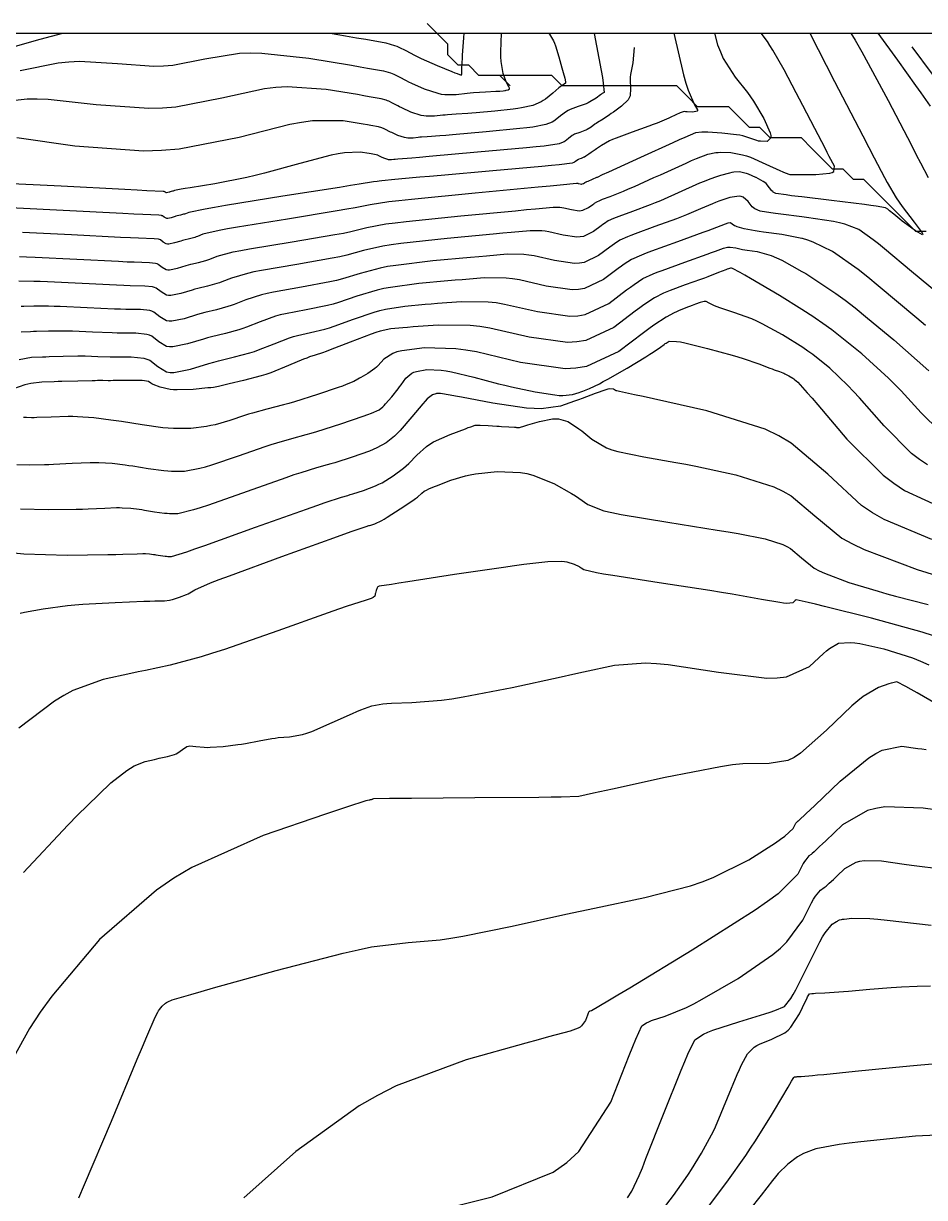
# Model space of a CAD drawing. Header units: metres. Extents: x 837117 to 838479, y 1189012 to 1191015.
# Drawn here: x 837546.3 to 837632.9, y 1190902 to 1191014.8 of the extents above; entities that cross this region are included whole.
import ezdxf

# ---------------------------------------------------------------- set-up
doc = ezdxf.new("R2010")
doc.units = ezdxf.units.M
doc.header["$LTSCALE"] = 0.3
for name, color, linetype in [('COTAS 10', 1, 'Continuous'), ('COTAS INT', 252, 'Continuous'), ('DRENAJE', 5, 'Continuous'), ('MARCO IMP', 130, 'Continuous')]:
    doc.layers.add(name, color=color, linetype=linetype)

msp = doc.modelspace()

# ---------------------------------------------------------------- linework, layer by layer
at = {"layer": 'COTAS 10'}
for points in [[(837543.48, 1191012.05), (837547.89, 1191013.31), (837550.09, 1191013.87)], [(837608.8, 1191013.87), (837608.8, 1191013.87), (837609.74, 1191009.89), (837609.96, 1191009.08), (837610.17, 1191008.4), (837610.79, 1191006.98), (837611.09, 1191006.52), (837611.09, 1191006.43), (837611.05, 1191006.37), (837610.62, 1191006.29), (837610.08, 1191006.33), (837609.97, 1191006.33), (837609.87, 1191006.34), (837609.69, 1191006.33), (837609.43, 1191006.22), (837609.3, 1191006.16), (837609.14, 1191006.09), (837608.33, 1191005.72), (837607.19, 1191005.24), (837606.81, 1191005.09), (837606.42, 1191004.94), (837604.79, 1191004.36), (837603.26, 1191003.8), (837602.92, 1191003.66), (837602.61, 1191003.52), (837601.84, 1191003.09), (837601.36, 1191002.75), (837601.25, 1191002.67), (837601.15, 1191002.6), (837600.85, 1191002.4), (837600.63, 1191002.26), (837600.58, 1191002.23), (837600.53, 1191002.19), (837600.36, 1191002.07), (837600.21, 1191001.97), (837600.16, 1191001.95), (837600.1, 1191001.93), (837599.9, 1191001.85), (837599.69, 1191001.78), (837599.64, 1191001.75), (837599.59, 1191001.72), (837599.44, 1191001.61), (837599.3, 1191001.5), (837599.26, 1191001.47), (837599.21, 1191001.45), (837599.05, 1191001.38), (837597.78, 1191001.24), (837597.04, 1191001.17), (837596.12, 1191001.08), (837591.41, 1191000.66), (837586.43, 1191000.21), (837585.34, 1191000.12), (837584.39, 1191000.03), (837584.05, 1191000), (837582, 1190999.81), (837580.74, 1190999.69), (837580.49, 1190999.66), (837580.29, 1190999.64), (837579.94, 1190999.59), (837578.57, 1190999.36), (837577.72, 1190999.23), (837576.68, 1190999.06), (837571.23, 1190998.2), (837565.72, 1190997.31), (837564.65, 1190997.13), (837563.76, 1190996.98), (837562.18, 1190996.66), (837561.86, 1190996.53), (837561.78, 1190996.5), (837561.69, 1190996.47), (837561.38, 1190996.39), (837561.06, 1190996.31), (837560.96, 1190996.28), (837560.87, 1190996.25), (837560.49, 1190996.14), (837560.16, 1190996.08), (837560.08, 1190996.08), (837560.01, 1190996.09), (837559.83, 1190996.19), (837559.67, 1190996.32), (837559.61, 1190996.34), (837559.56, 1190996.36), (837559.3, 1190996.39), (837557.77, 1190996.46), (837556.9, 1190996.5), (837555.84, 1190996.55), (837545.02, 1190997.1)], [(837575.78, 1191013.87), (837577.25, 1191013.63), (837578.31, 1191013.44), (837579.21, 1191013.29), (837581.14, 1191012.94), (837581.97, 1191012.71), (837582.18, 1191012.64), (837582.39, 1191012.55), (837583.05, 1191012.21), (837583.88, 1191011.76), (837584.19, 1191011.61), (837584.53, 1191011.45), (837586.06, 1191010.78), (837587.48, 1191010.19), (837587.76, 1191010.08), (837587.98, 1191009.99), (837588.37, 1191009.85), (837588.42, 1191009.94), (837588.43, 1191009.99), (837588.43, 1191010.05), (837588.44, 1191010.38), (837588.46, 1191011.09), (837588.48, 1191011.4), (837588.51, 1191011.75), (837588.64, 1191013.43), (837588.67, 1191013.87)], [(837628.42, 1191013.87), (837630.3, 1191011.27), (837632.05, 1191008.84), (837632.54, 1191008.16), (837633.44, 1191006.85)], [(837633.01, 1190985.77), (837632.16, 1190986.49), (837628.46, 1190989.61), (837627.44, 1190990.44), (837626.52, 1190991.16), (837624.05, 1190992.89), (837622.21, 1190993.78), (837621.69, 1190993.98), (837621.16, 1190994.14), (837621.12, 1190994.15), (837619.19, 1190994.54), (837617.42, 1190994.77), (837617.01, 1190994.83), (837616.64, 1190994.89), (837615.58, 1190995.09), (837614.91, 1190995.28), (837614.77, 1190995.33), (837614.65, 1190995.37), (837614.42, 1190995.53), (837614.3, 1190995.63), (837614.26, 1190995.64), (837614.21, 1190995.65), (837613.99, 1190995.62), (837613.73, 1190995.53), (837613.66, 1190995.5), (837613.59, 1190995.47), (837613.31, 1190995.36), (837612.5, 1190995.04), (837612.09, 1190994.89), (837611.6, 1190994.72), (837609.15, 1190993.84), (837606.65, 1190992.93), (837606.14, 1190992.74), (837605.7, 1190992.56), (837604.73, 1190992.14), (837604.04, 1190991.68), (837603.77, 1190991.48), (837603.46, 1190991.26), (837602.06, 1190990.2), (837600.23, 1190989.35), (837599.65, 1190989.25), (837599.03, 1190989.21), (837596.53, 1190989.58), (837593.96, 1190990.17), (837593.31, 1190990.26), (837592.68, 1190990.33), (837590.59, 1190990.36), (837588.45, 1190990.19), (837587.78, 1190990.13), (837587.09, 1190990.07), (837584.31, 1190989.81), (837581.58, 1190989.45), (837580.92, 1190989.33), (837580.29, 1190989.19), (837578.35, 1190988.59), (837576.57, 1190987.99), (837576.05, 1190987.84), (837575.51, 1190987.71), (837573.46, 1190987.3), (837571.48, 1190986.92), (837570.98, 1190986.8), (837570.52, 1190986.67), (837569.04, 1190986.14), (837567.73, 1190985.62), (837567.37, 1190985.5), (837567.01, 1190985.38), (837565.72, 1190985.03), (837564.38, 1190984.7), (837563.99, 1190984.59), (837563.59, 1190984.48), (837562.05, 1190984.02), (837560.65, 1190983.74), (837560.34, 1190983.74), (837560.06, 1190983.78), (837559.3, 1190984.22), (837558.63, 1190984.75), (837558.4, 1190984.85), (837558.15, 1190984.93), (837557.1, 1190985.04), (837555.74, 1190985.05), (837555.3, 1190985.06), (837554.84, 1190985.07), (837552.94, 1190985.15), (837551.02, 1190985.23), (837550.55, 1190985.25), (837550.11, 1190985.25), (837548.7, 1190985.25), (837547.55, 1190985.21), (837547.26, 1190985.2), (837546.98, 1190985.19), (837546.09, 1190985.16)], [(837633.61, 1190965.21), (837629.03, 1190967.13), (837627.91, 1190967.79), (837626.86, 1190968.5), (837623.61, 1190971.51), (837620.1, 1190974.49), (837618.9, 1190975.18), (837617.58, 1190975.81), (837611.97, 1190977.59), (837606.86, 1190978.73), (837605.86, 1190978.95), (837605.04, 1190979.13), (837603.59, 1190979.44), (837603.33, 1190979.5), (837603.26, 1190979.52), (837603.2, 1190979.55), (837603.02, 1190979.67), (837602.65, 1190979.7), (837602.47, 1190979.66), (837602.26, 1190979.6), (837601.25, 1190979.25), (837599.99, 1190978.78), (837599.63, 1190978.65), (837599.26, 1190978.52), (837597.9, 1190978.03), (837596.06, 1190977.78), (837595.39, 1190977.8), (837594.65, 1190977.84), (837591.42, 1190978.32), (837588.41, 1190978.9), (837587.81, 1190979.01), (837587.32, 1190979.1), (837586.38, 1190979.26), (837586.09, 1190979.25), (837586.01, 1190979.24), (837585.92, 1190979.22), (837585.61, 1190979.12), (837585.11, 1190978.73), (837584.91, 1190978.52), (837584.68, 1190978.27), (837583.62, 1190977.02), (837582.49, 1190975.71), (837582.21, 1190975.42), (837581.96, 1190975.16), (837581.17, 1190974.5), (837580.26, 1190974.02), (837579.92, 1190973.87), (837579.55, 1190973.72), (837577.9, 1190973.14), (837576.22, 1190972.6), (837575.83, 1190972.48), (837575.48, 1190972.38), (837574.47, 1190972.11), (837572.96, 1190971.64), (837572.3, 1190971.42), (837571.52, 1190971.15), (837567.79, 1190969.82), (837564.07, 1190968.52), (837563.29, 1190968.26), (837562.63, 1190968.06), (837561.15, 1190967.7), (837560.35, 1190967.69), (837560.11, 1190967.71), (837559.86, 1190967.73), (837558.89, 1190967.86), (837557.92, 1190968.02), (837557.67, 1190968.06), (837557.43, 1190968.09), (837556.63, 1190968.19), (837555.79, 1190968.24), (837555.52, 1190968.25), (837555.24, 1190968.25), (837554.11, 1190968.2), (837552.53, 1190968.13), (837551.97, 1190968.11), (837551.35, 1190968.1), (837548.68, 1190968.06), (837546.01, 1190968.14)], [(837635.24, 1190948.73), (837632.2, 1190950.49), (837631.61, 1190950.82), (837631.12, 1190951.09), (837630.24, 1190951.53), (837629.85, 1190951.46), (837629.68, 1190951.41), (837629.47, 1190951.35), (837628.49, 1190951.01), (837627.01, 1190950.12), (837626.49, 1190949.71), (837625.93, 1190949.22), (837623.49, 1190946.88), (837620.98, 1190944.67), (837620.36, 1190944.28), (837619.78, 1190943.98), (837617.96, 1190943.68), (837615.45, 1190943.67), (837614.43, 1190943.55), (837613.28, 1190943.38), (837607.96, 1190942.34), (837602.9, 1190941.23), (837601.1, 1190940.84), (837599.68, 1190940.52), (837597.99, 1190940.47), (837597.02, 1190940.46), (837595.83, 1190940.44), (837589.69, 1190940.39), (837583.6, 1190940.34), (837582.43, 1190940.34), (837581.49, 1190940.33), (837579.99, 1190940.31), (837579.96, 1190940.3), (837579.94, 1190940.29), (837579.93, 1190940.29), (837579.86, 1190940.26), (837579.8, 1190940.23), (837579.78, 1190940.22), (837579.77, 1190940.22), (837579.73, 1190940.21), (837579.62, 1190940.2), (837579.57, 1190940.18), (837579.51, 1190940.17), (837579.19, 1190940.1), (837577.45, 1190939.54), (837576.49, 1190939.22), (837575.32, 1190938.82), (837569.35, 1190936.77), (837562.48, 1190933.7), (837560.74, 1190932.66), (837559.07, 1190931.53), (837553.61, 1190926.77), (837549.04, 1190921.33), (837547.92, 1190919.78), (837546.87, 1190918.21), (837543.61, 1190912.36)], [(837607.73, 1190900.79), (837608.77, 1190902.18), (837609.92, 1190903.8), (837610.22, 1190904.24), (837610.51, 1190904.68), (837611.48, 1190906.25), (837612.43, 1190908), (837612.7, 1190908.56), (837612.97, 1190909.15), (837613.97, 1190911.57), (837614.89, 1190913.82), (837615.11, 1190914.3), (837615.31, 1190914.73), (837615.89, 1190915.8), (837616.54, 1190916.43), (837616.78, 1190916.58), (837617.05, 1190916.73), (837618.24, 1190917.19), (837619.49, 1190917.81), (837619.79, 1190918.06), (837620.06, 1190918.34), (837620.9, 1190919.63), (837621.47, 1190920.84), (837621.58, 1190921.08), (837621.67, 1190921.26), (837621.84, 1190921.57), (837622.08, 1190921.59), (837622.23, 1190921.6), (837622.41, 1190921.61), (837623.32, 1190921.66), (837624.68, 1190921.75), (837625.13, 1190921.78), (837625.61, 1190921.82), (837627.64, 1190921.99), (837629.7, 1190922.16), (837630.21, 1190922.19), (837630.69, 1190922.23), (837632.21, 1190922.3), (837633.46, 1190922.31)]]:
    msp.add_lwpolyline(points, dxfattribs=at)
at = {"layer": 'COTAS INT'}
for points in [[(837596.79, 1191013.87), (837596.86, 1191013.78), (837597.25, 1191013.15), (837597.35, 1191012.92), (837597.45, 1191012.67), (837597.77, 1191011.6), (837598.04, 1191010.55), (837598.1, 1191010.31), (837598.16, 1191010.1), (837598.32, 1191009.54), (837598.39, 1191009.21), (837598.39, 1191009.15), (837598.38, 1191009.09), (837598.26, 1191008.97), (837597.98, 1191008.8), (837597.87, 1191008.72), (837597.75, 1191008.61), (837597.17, 1191008.1), (837596.47, 1191007.53), (837596.26, 1191007.4), (837596.05, 1191007.28), (837595.24, 1191006.94), (837594.17, 1191006.69), (837593.8, 1191006.63), (837593.38, 1191006.57), (837591.6, 1191006.37), (837589.81, 1191006.22), (837589.39, 1191006.19), (837589.01, 1191006.16), (837587.9, 1191006.09), (837587.05, 1191006.03), (837586.82, 1191006.01), (837586.6, 1191005.99), (837585.82, 1191005.89), (837585.01, 1191005.89), (837584.77, 1191005.93), (837584.51, 1191005.98), (837583.54, 1191006.3), (837582.65, 1191006.7), (837582.45, 1191006.79), (837582.27, 1191006.88), (837581.78, 1191007.14), (837581.4, 1191007.34), (837581.28, 1191007.39), (837581.15, 1191007.43), (837580.67, 1191007.56), (837579.54, 1191007.77), (837579.01, 1191007.86), (837578.39, 1191007.97), (837575.38, 1191008.47), (837571.64, 1191008.71), (837570.57, 1191008.65), (837569.47, 1191008.53), (837565.38, 1191007.63), (837560.96, 1191006.77), (837559.66, 1191006.67), (837558.34, 1191006.63), (837553.28, 1191006.99), (837548.67, 1191007.5), (837547.62, 1191007.54), (837546.67, 1191007.55), (837544.07, 1191007.24)], [(837601.14, 1191013.87), (837601.15, 1191013.86), (837601.82, 1191010.29), (837601.94, 1191009.61), (837602.03, 1191009.06), (837602.12, 1191008.17), (837601.93, 1191008.07), (837601.85, 1191008.01), (837601.76, 1191007.95), (837601.33, 1191007.63), (837600.75, 1191007.27), (837600.57, 1191007.18), (837600.38, 1191007.1), (837599.61, 1191006.83), (837598.85, 1191006.55), (837598.66, 1191006.45), (837598.49, 1191006.35), (837597.93, 1191005.93), (837597.41, 1191005.52), (837597.26, 1191005.43), (837597.11, 1191005.34), (837596.51, 1191005.09), (837595.26, 1191004.86), (837594.69, 1191004.79), (837594.01, 1191004.71), (837590.77, 1191004.4), (837587.54, 1191004.12), (837586.88, 1191004.06), (837586.31, 1191004.01), (837585.1, 1191003.93), (837584.54, 1191003.89), (837584.4, 1191003.88), (837584.25, 1191003.86), (837583.75, 1191003.8), (837583.23, 1191003.8), (837583.07, 1191003.82), (837582.91, 1191003.85), (837582.28, 1191004.06), (837581.71, 1191004.32), (837581.58, 1191004.38), (837581.46, 1191004.43), (837581.15, 1191004.6), (837580.9, 1191004.73), (837580.82, 1191004.76), (837580.74, 1191004.79), (837580.43, 1191004.88), (837579.7, 1191005.01), (837579.36, 1191005.07), (837578.96, 1191005.14), (837577.02, 1191005.46), (837574.07, 1191005.45), (837573.03, 1191005.31), (837571.9, 1191005.1), (837567.02, 1191003.85), (837561.25, 1191002.73), (837559.56, 1191002.59), (837557.83, 1191002.54), (837551.23, 1191003.02), (837545.66, 1191003.81)], [(837621.87, 1191013.87), (837624.26, 1191009.23), (837626.96, 1191004), (837627.54, 1191002.88), (837628.06, 1191001.89), (837629.05, 1191000), (837629.31, 1190999.52), (837630.18, 1190998.05), (837630.46, 1190997.64), (837630.75, 1190997.23), (837631.91, 1190995.73), (837632.68, 1190994.68), (837632.73, 1190994.55), (837632.71, 1190994.5), (837632.02, 1190994.88), (837630.99, 1190995.64), (837630.75, 1190995.82), (837630.54, 1190995.99), (837629.94, 1190996.47), (837629.53, 1190996.81), (837629.44, 1190996.89), (837629.36, 1190996.95), (837629.15, 1190997.1), (837628.26, 1190997.26), (837627.75, 1190997.33), (837627.13, 1190997.42), (837623.95, 1190997.8), (837621.12, 1190998.14), (837620.75, 1190998.19), (837620.12, 1190998.26), (837619.6, 1190998.33), (837618.62, 1190998.47), (837618.37, 1190998.59), (837618.31, 1190998.65), (837618.24, 1190998.72), (837618.01, 1190999.03), (837617.67, 1190999.42), (837617.54, 1190999.52), (837617.39, 1190999.63), (837616.72, 1191000), (837616.7, 1191000.01), (837615.98, 1191000.33), (837615.8, 1191000.39), (837615.64, 1191000.44), (837615.12, 1191000.55), (837614.57, 1191000.52), (837614.38, 1191000.49), (837614.17, 1191000.44), (837613.29, 1191000.21), (837612.7, 1191000), (837612.1, 1190999.79), (837611.71, 1190999.63), (837611.27, 1190999.45), (837607.51, 1190997.78), (837607.01, 1190997.57), (837606.52, 1190997.37), (837604.85, 1190996.73), (837603.53, 1190996.25), (837603.25, 1190996.15), (837603.02, 1190996.06), (837602.51, 1190995.83), (837602.14, 1190995.59), (837601.99, 1190995.49), (837601.83, 1190995.37), (837601.09, 1190994.81), (837600.12, 1190994.35), (837599.81, 1190994.3), (837599.49, 1190994.28), (837598.16, 1190994.48), (837596.8, 1190994.79), (837596.45, 1190994.84), (837596.12, 1190994.88), (837595.01, 1190994.89), (837593.16, 1190994.73), (837592.36, 1190994.66), (837591.43, 1190994.57), (837587.01, 1190994.16), (837582.58, 1190993.68), (837581.65, 1190993.55), (837580.85, 1190993.42), (837578.98, 1190992.99), (837577.37, 1190992.54), (837576.72, 1190992.4), (837575.98, 1190992.25), (837572.56, 1190991.66), (837569.18, 1190991.08), (837568.45, 1190990.93), (837567.82, 1190990.79), (837566.3, 1190990.34), (837565.38, 1190989.98), (837565.13, 1190989.9), (837564.88, 1190989.82), (837563.99, 1190989.58), (837563.05, 1190989.34), (837562.78, 1190989.27), (837562.5, 1190989.19), (837561.43, 1190988.87), (837560.45, 1190988.67), (837560.23, 1190988.68), (837560.04, 1190988.71), (837559.52, 1190989.01), (837559.05, 1190989.38), (837558.89, 1190989.45), (837558.71, 1190989.5), (837557.98, 1190989.58), (837556.55, 1190989.61), (837555.94, 1190989.63), (837555.24, 1190989.66), (837551.93, 1190989.82), (837548.62, 1190989.98), (837547.92, 1190990.01), (837547.31, 1190990.03), (837545.87, 1190990.05)], [(837545.91, 1190992.42), (837546.6, 1190992.39), (837547.42, 1190992.35), (837551.43, 1190992.16), (837555.44, 1190991.96), (837556.26, 1190991.92), (837556.95, 1190991.89), (837558.42, 1190991.85), (837558.99, 1190991.79), (837559.13, 1190991.75), (837559.26, 1190991.69), (837559.62, 1190991.4), (837560.03, 1190991.17), (837560.18, 1190991.14), (837560.35, 1190991.14), (837561.12, 1190991.29), (837561.95, 1190991.54), (837562.17, 1190991.61), (837562.39, 1190991.67), (837563.12, 1190991.85), (837563.82, 1190992.04), (837564.01, 1190992.1), (837564.21, 1190992.17), (837564.92, 1190992.45), (837566.46, 1190992.85), (837567.18, 1190993), (837568.02, 1190993.15), (837572.12, 1190993.84), (837576.21, 1190994.52), (837577.05, 1190994.67), (837577.77, 1190994.81), (837579.3, 1190995.19), (837581.12, 1190995.54), (837582.02, 1190995.66), (837583.09, 1190995.79), (837588.35, 1190996.33), (837593.59, 1190996.82), (837594.64, 1190996.92), (837595.52, 1190997), (837597.22, 1190997.16), (837597.84, 1190997.15), (837598.03, 1190997.13), (837598.22, 1190997.1), (837598.98, 1190996.93), (837599.71, 1190996.82), (837599.9, 1190996.83), (837600.07, 1190996.86), (837600.61, 1190997.11), (837601.02, 1190997.42), (837601.11, 1190997.49), (837601.19, 1190997.54), (837601.4, 1190997.68), (837601.68, 1190997.81), (837601.81, 1190997.86), (837601.96, 1190997.92), (837602.7, 1190998.18), (837603.97, 1190998.7), (837604.46, 1190998.91), (837605.02, 1190999.15), (837606.89, 1191000), (837607.52, 1191000.28), (837609.99, 1191001.4), (837610.51, 1191001.63), (837610.98, 1191001.82), (837612.09, 1191002.25), (837612.84, 1191002.4), (837613.07, 1191002.42), (837613.31, 1191002.44), (837614.28, 1191002.41), (837615.42, 1191002.19), (837615.78, 1191002.08), (837616.16, 1191001.95), (837617.66, 1191001.3), (837619, 1191000.67), (837619.27, 1191000.55), (837619.5, 1191000.46), (837619.96, 1191000.31), (837620.45, 1191000.31), (837620.69, 1191000.31), (837620.99, 1191000.31), (837622.44, 1191000.3), (837623.79, 1191000.41), (837624.02, 1191000.49), (837624.18, 1191000.58), (837624.25, 1191001.09), (837623.75, 1191002.04), (837623.56, 1191002.41), (837623.34, 1191002.82), (837622.36, 1191004.72), (837621.22, 1191006.93), (837620.9, 1191007.54), (837620.58, 1191008.15), (837619.41, 1191010.34), (837618.32, 1191012.25), (837618.05, 1191012.68), (837617.8, 1191013.07), (837617.2, 1191013.87)], [(837545.98, 1191010.28), (837549.65, 1191011.03), (837550.66, 1191011.13), (837551.67, 1191011.18), (837555.33, 1191010.97), (837558.84, 1191010.71), (837559.77, 1191010.74), (837560.67, 1191010.81), (837563.74, 1191011.41), (837567.05, 1191011.95), (837568.1, 1191011.99), (837569.22, 1191011.97), (837573.74, 1191011.48), (837577.82, 1191010.8), (837578.66, 1191010.65), (837579.37, 1191010.53), (837580.9, 1191010.25), (837581.56, 1191010.07), (837581.73, 1191010.01), (837581.89, 1191009.95), (837582.41, 1191009.68), (837583.07, 1191009.32), (837583.32, 1191009.2), (837583.59, 1191009.07), (837584.8, 1191008.54), (837586.12, 1191008.1), (837586.46, 1191008.03), (837586.79, 1191007.98), (837587.88, 1191007.99), (837588.94, 1191008.12), (837589.24, 1191008.15), (837589.55, 1191008.18), (837590.71, 1191008.25), (837591.7, 1191008.3), (837591.9, 1191008.31), (837592.07, 1191008.32), (837592.42, 1191008.34), (837592.58, 1191008.36), (837592.63, 1191008.38), (837592.68, 1191008.39), (837592.87, 1191008.44), (837593, 1191008.52), (837593.02, 1191008.55), (837593.02, 1191008.59), (837592.95, 1191008.73), (837592.78, 1191009.02), (837592.72, 1191009.15), (837592.66, 1191009.3), (837592.4, 1191010.01), (837592.2, 1191011.17), (837592.18, 1191011.6), (837592.17, 1191012.07), (837592.26, 1191013.87)], [(837612.7, 1191013.87), (837613.01, 1191012.76), (837613.28, 1191012.07), (837613.56, 1191011.44), (837614.7, 1191009.66), (837615.88, 1191008.19), (837616.19, 1191007.76), (837616.48, 1191007.33), (837617.47, 1191005.68), (837618.08, 1191004.3), (837618.13, 1191004.04), (837618.14, 1191003.82), (837617.79, 1191003.46), (837617.13, 1191003.49), (837616.96, 1191003.51), (837616.79, 1191003.55), (837616.21, 1191003.76), (837615.44, 1191004.01), (837615.16, 1191004.07), (837614.84, 1191004.12), (837613.43, 1191004.27), (837612.06, 1191004.35), (837611.76, 1191004.36), (837611.51, 1191004.36), (837610.89, 1191004.29), (837609.85, 1191003.86), (837609.32, 1191003.63), (837608.7, 1191003.35), (837605.59, 1191001.93), (837602.52, 1191000.52), (837601.92, 1191000.25), (837601.43, 1191000.02), (837601.38, 1191000), (837600.55, 1190999.63), (837600.4, 1190999.58), (837600.37, 1190999.56), (837600.34, 1190999.55), (837600.28, 1190999.53), (837600.24, 1190999.5), (837600.23, 1190999.49), (837600.21, 1190999.48), (837600.12, 1190999.41), (837600.01, 1190999.36), (837599.98, 1190999.36), (837599.94, 1190999.35), (837599.79, 1190999.38), (837599.64, 1190999.41), (837599.6, 1190999.42), (837599.56, 1190999.42), (837599.44, 1190999.42), (837597.87, 1190999.28), (837596.93, 1190999.19), (837595.76, 1190999.08), (837589.7, 1190998.5), (837583.59, 1190997.9), (837582.39, 1190997.77), (837581.4, 1190997.66), (837579.62, 1190997.39), (837578.17, 1190997.09), (837577.39, 1190996.95), (837576.44, 1190996.79), (837571.67, 1190996.02), (837566.87, 1190995.23), (837565.91, 1190995.06), (837565.11, 1190994.91), (837563.55, 1190994.55), (837563.04, 1190994.35), (837562.9, 1190994.3), (837562.76, 1190994.25), (837562.25, 1190994.12), (837561.72, 1190993.99), (837561.57, 1190993.95), (837561.41, 1190993.9), (837560.81, 1190993.72), (837560.26, 1190993.61), (837560.13, 1190993.61), (837560.02, 1190993.63), (837559.73, 1190993.8), (837559.46, 1190994.01), (837559.37, 1190994.05), (837559.28, 1190994.08), (837558.86, 1190994.12), (837557.36, 1190994.17), (837556.58, 1190994.21), (837555.64, 1190994.25), (837550.93, 1190994.49), (837546.22, 1190994.72)], [(837625.83, 1191013.87), (837626.22, 1191013.22), (837626.89, 1191012.09), (837628.32, 1191009.43), (837629.42, 1191007.4), (837631.64, 1191003.1), (837632.1, 1191002.2), (837632.51, 1191001.43), (837633.26, 1191000)], [(837605.01, 1191012.5), (837604.88, 1191011.03), (837604.65, 1191009.91), (837604.61, 1191009.64), (837604.6, 1191009.38), (837604.65, 1191008.55), (837604.6, 1191007.85), (837604.52, 1191007.66), (837604.41, 1191007.48), (837603.77, 1191006.85), (837603, 1191006.3), (837602.8, 1191006.16), (837602.61, 1191006.03), (837602, 1191005.63), (837601.48, 1191005.3), (837601.35, 1191005.21), (837601.23, 1191005.13), (837600.85, 1191004.86), (837600.48, 1191004.62), (837600.36, 1191004.57), (837600.24, 1191004.51), (837599.76, 1191004.34), (837599.27, 1191004.16), (837599.15, 1191004.1), (837599.04, 1191004.04), (837598.68, 1191003.77), (837598.35, 1191003.51), (837598.26, 1191003.45), (837598.16, 1191003.39), (837597.78, 1191003.24), (837596.34, 1191003.03), (837595.58, 1191002.95), (837594.65, 1191002.86), (837589.95, 1191002.43), (837585.28, 1191002.02), (837584.37, 1191001.94), (837583.62, 1191001.87), (837582.29, 1191001.76), (837582.04, 1191001.75), (837581.97, 1191001.74), (837581.91, 1191001.73), (837581.68, 1191001.71), (837581.45, 1191001.71), (837581.38, 1191001.72), (837581.31, 1191001.73), (837581.03, 1191001.82), (837580.77, 1191001.94), (837580.71, 1191001.97), (837580.66, 1191001.99), (837580.52, 1191002.07), (837580.4, 1191002.12), (837580.37, 1191002.14), (837580.33, 1191002.15), (837580.19, 1191002.19), (837579.87, 1191002.25), (837579.71, 1191002.28), (837579.53, 1191002.31), (837578.66, 1191002.45), (837577.14, 1191002.39), (837576.54, 1191002.29), (837575.88, 1191002.15), (837572.86, 1191001.34), (837569.48, 1191000.41), (837568.58, 1191000.19), (837567.76, 1191000), (837564.68, 1190999.41), (837562.31, 1190999.03), (837561.85, 1190998.96), (837561.47, 1190998.89), (837560.81, 1190998.76), (837560.69, 1190998.71), (837560.66, 1190998.7), (837560.63, 1190998.69), (837560.51, 1190998.66), (837560.39, 1190998.63), (837560.36, 1190998.62), (837560.32, 1190998.61), (837560.18, 1190998.57), (837560.06, 1190998.54), (837560.03, 1190998.54), (837560.01, 1190998.55), (837559.94, 1190998.59), (837559.88, 1190998.64), (837559.86, 1190998.64), (837559.83, 1190998.65), (837559.74, 1190998.66), (837558.17, 1190998.74), (837557.22, 1190998.78), (837556.04, 1190998.84), (837549.92, 1190999.16), (837543.82, 1190999.47)], [(837633.66, 1191009.95), (837631.7, 1191012.58)], [(837634.98, 1190988.22), (837631.64, 1190990.98), (837629.06, 1190993.16), (837628.48, 1190993.62), (837627.97, 1190994.03), (837626.6, 1190995), (837625.23, 1190995.52), (837624.72, 1190995.66), (837624.15, 1190995.78), (837621.57, 1190996.17), (837621.12, 1190996.23), (837619.09, 1190996.48), (837618.57, 1190996.55), (837618.12, 1190996.61), (837617.1, 1190996.78), (837616.6, 1190997), (837616.47, 1190997.1), (837616.35, 1190997.2), (837615.96, 1190997.71), (837615.46, 1190998.13), (837615.28, 1190998.18), (837615.08, 1190998.21), (837614.18, 1190998.08), (837613.12, 1190997.72), (837612.82, 1190997.61), (837612.51, 1190997.49), (837611.38, 1190997), (837610.01, 1190996.41), (837609.55, 1190996.23), (837609.06, 1190996.04), (837606.99, 1190995.29), (837605.09, 1190994.59), (837604.69, 1190994.44), (837604.36, 1190994.31), (837603.62, 1190993.99), (837603.09, 1190993.63), (837602.88, 1190993.48), (837602.65, 1190993.31), (837601.58, 1190992.5), (837600.18, 1190991.85), (837599.73, 1190991.78), (837599.26, 1190991.75), (837597.34, 1190992.03), (837595.38, 1190992.48), (837594.88, 1190992.55), (837594.4, 1190992.61), (837592.8, 1190992.63), (837590.81, 1190992.46), (837590.07, 1190992.4), (837589.26, 1190992.32), (837585.66, 1190991.99), (837582.08, 1190991.56), (837581.29, 1190991.44), (837580.57, 1190991.31), (837578.67, 1190990.79), (837576.97, 1190990.26), (837576.38, 1190990.12), (837575.74, 1190989.98), (837573.01, 1190989.48), (837570.33, 1190989), (837569.72, 1190988.86), (837569.17, 1190988.73), (837567.67, 1190988.24), (837566.56, 1190987.8), (837566.25, 1190987.7), (837565.95, 1190987.6), (837564.86, 1190987.3), (837563.72, 1190987.02), (837563.38, 1190986.93), (837563.04, 1190986.83), (837561.74, 1190986.44), (837560.55, 1190986.21), (837560.29, 1190986.21), (837560.05, 1190986.24), (837559.41, 1190986.61), (837558.84, 1190987.07), (837558.65, 1190987.15), (837558.43, 1190987.22), (837557.54, 1190987.31), (837556.14, 1190987.33), (837555.62, 1190987.35), (837555.04, 1190987.37), (837552.43, 1190987.49), (837549.82, 1190987.61), (837549.24, 1190987.62), (837548.71, 1190987.64), (837547.29, 1190987.65), (837546.32, 1190987.62), (837546.08, 1190987.61)], [(837545.88, 1190982.53), (837547.08, 1190982.75), (837548.12, 1190982.78), (837548.44, 1190982.79), (837548.78, 1190982.8), (837550.12, 1190982.84), (837551.51, 1190982.86), (837551.87, 1190982.86), (837552.23, 1190982.86), (837553.44, 1190982.82), (837554.64, 1190982.78), (837554.98, 1190982.77), (837555.33, 1190982.77), (837556.66, 1190982.77), (837557.87, 1190982.64), (837558.16, 1190982.55), (837558.43, 1190982.44), (837559.2, 1190981.83), (837560.06, 1190981.32), (837560.39, 1190981.28), (837560.75, 1190981.27), (837562.36, 1190981.59), (837564.13, 1190982.12), (837564.6, 1190982.26), (837565.05, 1190982.38), (837566.59, 1190982.76), (837568.07, 1190983.16), (837568.49, 1190983.29), (837568.9, 1190983.44), (837570.41, 1190984.03), (837571.87, 1190984.6), (837572.25, 1190984.73), (837572.63, 1190984.84), (837573.9, 1190985.12), (837575.28, 1190985.44), (837575.71, 1190985.56), (837576.17, 1190985.71), (837578.03, 1190986.39), (837580.01, 1190987.07), (837580.55, 1190987.22), (837581.08, 1190987.34), (837582.96, 1190987.64), (837584.92, 1190987.82), (837585.5, 1190987.87), (837586.09, 1190987.92), (837588.37, 1190988.1), (837590.95, 1190988.06), (837591.73, 1190987.98), (837592.54, 1190987.85), (837595.71, 1190987.13), (837598.8, 1190986.68), (837599.57, 1190986.72), (837600.29, 1190986.84), (837602.55, 1190987.9), (837604.27, 1190989.2), (837604.65, 1190989.48), (837604.98, 1190989.72), (837605.84, 1190990.29), (837606.81, 1190990.74), (837607.22, 1190990.9), (837607.69, 1190991.08), (837609.86, 1190991.88), (837612, 1190992.64), (837612.43, 1190992.8), (837612.8, 1190992.93), (837613.59, 1190993.23), (837613.98, 1190993.31), (837614.1, 1190993.32), (837614.23, 1190993.32), (837614.76, 1190993.24), (837615.42, 1190993.1), (837615.63, 1190993.07), (837615.86, 1190993.03), (837616.82, 1190992.91), (837618.17, 1190992.51), (837618.66, 1190992.3), (837619.19, 1190992.05), (837621.12, 1190990.99), (837621.5, 1190990.78), (837624.39, 1190988.87), (837625.29, 1190988.21), (837626.22, 1190987.49), (837627.43, 1190986.49), (837629.94, 1190984.41), (837633.32, 1190981.43)], [(837634.37, 1190975.62), (837632.59, 1190977.39), (837630.67, 1190979.5), (837630.06, 1190980.11), (837629.43, 1190980.73), (837626.87, 1190983.05), (837623.98, 1190985.36), (837623.13, 1190985.98), (837622.4, 1190986.49), (837622.27, 1190986.59), (837621.12, 1190987.31), (837618.95, 1190988.68), (837616.16, 1190990.31), (837615.62, 1190990.62), (837615.18, 1190990.87), (837614.44, 1190991.27), (837614.35, 1190991.29), (837614.33, 1190991.29), (837614.32, 1190991.29), (837614.26, 1190991.3), (837614.05, 1190991.24), (837613.93, 1190991.2), (837613.8, 1190991.15), (837613.09, 1190990.87), (837612.07, 1190990.47), (837611.74, 1190990.35), (837611.38, 1190990.22), (837609.91, 1190989.69), (837608.47, 1190989.14), (837608.14, 1190989.01), (837607.83, 1190988.88), (837606.96, 1190988.44), (837605.93, 1190987.77), (837605.53, 1190987.48), (837605.08, 1190987.15), (837603.04, 1190985.6), (837600.34, 1190984.34), (837599.48, 1190984.2), (837598.58, 1190984.14), (837594.9, 1190984.68), (837591.13, 1190985.54), (837590.16, 1190985.69), (837589.23, 1190985.79), (837586.16, 1190985.83), (837583.74, 1190985.65), (837583.21, 1190985.6), (837582.75, 1190985.57), (837581.62, 1190985.47), (837580.58, 1190985.23), (837580.18, 1190985.11), (837579.73, 1190984.96), (837577.71, 1190984.19), (837575.77, 1190983.44), (837575.38, 1190983.29), (837575.04, 1190983.17), (837574.35, 1190982.95), (837573.78, 1190982.76), (837573.52, 1190982.66), (837573.22, 1190982.54), (837571.78, 1190981.93), (837570.07, 1190981.25), (837569.6, 1190981.09), (837569.14, 1190980.94), (837567.46, 1190980.49), (837566.08, 1190980.17), (837565.8, 1190980.11), (837565.56, 1190980.05), (837565.06, 1190979.92), (837564.55, 1190979.84), (837564.3, 1190979.81), (837564.02, 1190979.78), (837562.6, 1190979.65), (837561.08, 1190979.6), (837560.72, 1190979.61), (837560.39, 1190979.64), (837559.43, 1190979.86), (837558.78, 1190980.12), (837558.65, 1190980.18), (837558.54, 1190980.24), (837558.31, 1190980.39), (837557.93, 1190980.48), (837557.72, 1190980.49), (837557.47, 1190980.5), (837556.21, 1190980.51), (837554.93, 1190980.49), (837554.66, 1190980.48), (837554.43, 1190980.48), (837553.94, 1190980.49), (837553.43, 1190980.49), (837553.19, 1190980.48), (837552.9, 1190980.48), (837551.53, 1190980.44), (837550, 1190980.4), (837549.62, 1190980.39), (837549.25, 1190980.38), (837548.07, 1190980.33), (837547.01, 1190980.22), (837546.71, 1190980.16), (837546.42, 1190980.08), (837545.35, 1190979.71)], [(837633.19, 1190972.4), (837632.41, 1190972.92), (837631.65, 1190973.5), (837629.01, 1190976.13), (837626.66, 1190978.83), (837626.08, 1190979.45), (837625.53, 1190980.03), (837623.81, 1190981.69), (837622.18, 1190982.99), (837621.69, 1190983.33), (837621.19, 1190983.68), (837619.26, 1190984.9), (837617.3, 1190985.96), (837616.79, 1190986.2), (837616.29, 1190986.42), (837614.59, 1190987.04), (837613.24, 1190987.47), (837612.96, 1190987.57), (837612.72, 1190987.67), (837612.19, 1190987.94), (837611.9, 1190988.08), (837611.81, 1190988.09), (837611.71, 1190988.09), (837611.34, 1190988.01), (837610.88, 1190987.83), (837610.73, 1190987.77), (837610.58, 1190987.72), (837609.96, 1190987.49), (837609.26, 1190987.21), (837609.05, 1190987.11), (837608.85, 1190987.01), (837608.07, 1190986.6), (837606.88, 1190985.81), (837606.42, 1190985.48), (837605.9, 1190985.09), (837603.52, 1190983.29), (837600.4, 1190981.84), (837599.4, 1190981.67), (837598.35, 1190981.61), (837594.08, 1190982.24), (837589.84, 1190983.24), (837588.81, 1190983.42), (837587.84, 1190983.54), (837584.84, 1190983.64), (837582.66, 1190983.35), (837582.2, 1190983.24), (837581.81, 1190983.11), (837580.92, 1190982.55), (837580.4, 1190981.95), (837580.24, 1190981.79), (837580.07, 1190981.65), (837579.39, 1190981.18), (837578.74, 1190980.8), (837578.59, 1190980.71), (837578.45, 1190980.63), (837578.04, 1190980.4), (837577.31, 1190980.1), (837576.96, 1190979.97), (837576.55, 1190979.83), (837574.55, 1190979.16), (837572.34, 1190978.46), (837571.8, 1190978.3), (837571.29, 1190978.15), (837569.7, 1190977.74), (837568.31, 1190977.37), (837567.92, 1190977.26), (837567.54, 1190977.14), (837566.14, 1190976.67), (837564.72, 1190976.25), (837564.31, 1190976.16), (837563.9, 1190976.08), (837562.38, 1190975.89), (837560.72, 1190975.88), (837560.22, 1190975.91), (837559.71, 1190975.95), (837557.71, 1190976.23), (837555.71, 1190976.55), (837555.2, 1190976.63), (837554.7, 1190976.7), (837553.05, 1190976.91), (837551.48, 1190977.02), (837551.04, 1190977.04), (837550.6, 1190977.04), (837548.97, 1190976.99), (837547.6, 1190976.93), (837547.32, 1190976.92), (837547.08, 1190976.92), (837546.58, 1190976.96), (837546.29, 1190976.96)], [(837545.66, 1190972.43), (837546.85, 1190972.39), (837548.31, 1190972.43), (837548.74, 1190972.44), (837549.2, 1190972.46), (837550.97, 1190972.56), (837552.71, 1190972.63), (837553.14, 1190972.63), (837553.55, 1190972.63), (837554.84, 1190972.55), (837556.07, 1190972.4), (837556.44, 1190972.34), (837556.82, 1190972.29), (837558.3, 1190972.04), (837559.78, 1190971.84), (837560.16, 1190971.81), (837560.53, 1190971.79), (837561.77, 1190971.8), (837563.26, 1190972.07), (837563.8, 1190972.21), (837564.39, 1190972.38), (837566.96, 1190973.25), (837569.53, 1190974.15), (837570.11, 1190974.34), (837570.64, 1190974.51), (837572.09, 1190974.92), (837573.48, 1190975.3), (837573.96, 1190975.44), (837574.5, 1190975.6), (837576.81, 1190976.34), (837578.96, 1190977.06), (837579.39, 1190977.22), (837579.75, 1190977.35), (837580.49, 1190977.67), (837580.85, 1190977.98), (837580.98, 1190978.11), (837581.11, 1190978.26), (837581.69, 1190978.94), (837582.3, 1190979.7), (837582.45, 1190979.89), (837582.6, 1190980.08), (837583.06, 1190980.71), (837583.62, 1190981.19), (837583.83, 1190981.29), (837584.06, 1190981.38), (837585.06, 1190981.56), (837586.46, 1190981.5), (837586.93, 1190981.43), (837587.44, 1190981.34), (837589.59, 1190980.82), (837591.95, 1190980.19), (837592.58, 1190980.04), (837593.22, 1190979.89), (837595.47, 1190979.41), (837597.37, 1190979.11), (837597.78, 1190979.07), (837598.15, 1190979.05), (837599.08, 1190979.14), (837599.7, 1190979.36), (837599.88, 1190979.42), (837600.06, 1190979.49), (837600.71, 1190979.74), (837601.67, 1190980.19), (837602.03, 1190980.39), (837602.45, 1190980.62), (837604.31, 1190981.7), (837606.11, 1190982.79), (837606.49, 1190983.02), (837606.81, 1190983.23), (837607.53, 1190983.71), (837607.89, 1190983.97), (837607.98, 1190984.04), (837608.06, 1190984.09), (837608.35, 1190984.27), (837609.07, 1190984.26), (837609.44, 1190984.2), (837609.88, 1190984.11), (837612.05, 1190983.58), (837614.42, 1190982.94), (837614.97, 1190982.77), (837615.48, 1190982.61), (837616.99, 1190982.09), (837618.03, 1190981.69), (837618.26, 1190981.61), (837618.46, 1190981.53), (837618.95, 1190981.36), (837619.28, 1190981.24), (837619.38, 1190981.2), (837619.48, 1190981.15), (837619.86, 1190980.95), (837620.23, 1190980.71), (837620.33, 1190980.65), (837620.42, 1190980.58), (837620.74, 1190980.33), (837621.63, 1190979.33), (837622.1, 1190978.8), (837622.65, 1190978.15), (837625.42, 1190974.87), (837628.93, 1190971.39), (837629.94, 1190970.62), (837630.97, 1190969.93), (837634.87, 1190968.13)], [(837545.39, 1190963.94), (837546.35, 1190963.84), (837550.51, 1190963.72), (837554.4, 1190963.77), (837555.19, 1190963.79), (837555.86, 1190963.8), (837557.24, 1190963.84), (837557.77, 1190963.86), (837557.91, 1190963.86), (837558.03, 1190963.86), (837558.42, 1190963.83), (837558.8, 1190963.79), (837558.91, 1190963.77), (837559.03, 1190963.75), (837559.48, 1190963.68), (837559.93, 1190963.62), (837560.05, 1190963.61), (837560.16, 1190963.6), (837560.54, 1190963.6), (837561.99, 1190964.05), (837562.78, 1190964.32), (837563.74, 1190964.65), (837568.61, 1190966.39), (837573.51, 1190968.15), (837574.48, 1190968.5), (837575.29, 1190968.78), (837576.86, 1190969.29), (837577.48, 1190969.46), (837577.7, 1190969.53), (837577.95, 1190969.6), (837578.98, 1190969.93), (837580.14, 1190970.38), (837580.45, 1190970.53), (837580.76, 1190970.68), (837581.84, 1190971.33), (837582.84, 1190972.07), (837583.09, 1190972.29), (837583.33, 1190972.51), (837584.1, 1190973.34), (837585.02, 1190974.17), (837585.35, 1190974.38), (837585.71, 1190974.59), (837587.3, 1190975.31), (837588.77, 1190975.86), (837589.05, 1190975.97), (837589.29, 1190976.05), (837589.7, 1190976.21), (837589.93, 1190976.22), (837590.06, 1190976.22), (837590.2, 1190976.21), (837590.95, 1190976.17), (837591.8, 1190976.11), (837592.02, 1190976.1), (837592.24, 1190976.08), (837592.95, 1190976.04), (837593.5, 1190976), (837593.61, 1190976), (837593.7, 1190975.99), (837593.87, 1190975.98), (837593.93, 1190975.97), (837593.95, 1190975.98), (837593.97, 1190975.98), (837594.06, 1190976), (837594.39, 1190976.11), (837594.57, 1190976.16), (837594.79, 1190976.23), (837595.89, 1190976.56), (837597.13, 1190976.81), (837597.44, 1190976.82), (837597.72, 1190976.81), (837598.62, 1190976.55), (837599.45, 1190976.03), (837599.69, 1190975.85), (837599.95, 1190975.66), (837600.94, 1190974.85), (837602.33, 1190974.04), (837602.85, 1190973.85), (837603.41, 1190973.68), (837605.91, 1190973.15), (837609.01, 1190972.63), (837609.95, 1190972.45), (837610.93, 1190972.26), (837614.78, 1190971.44), (837618.43, 1190970.28), (837619.28, 1190969.87), (837620.07, 1190969.42), (837622.35, 1190967.48), (837624.97, 1190965.36), (837625.98, 1190964.8), (837627.11, 1190964.25), (837632.19, 1190962.35), (837636.93, 1190960.86)], [(837545.98, 1190958.15), (837546.4, 1190958.23), (837548.2, 1190958.55), (837550.52, 1190958.87), (837551.24, 1190958.94), (837552.01, 1190959.01), (837555.11, 1190959.18), (837557.88, 1190959.28), (837558.44, 1190959.3), (837558.91, 1190959.32), (837559.87, 1190959.34), (837560.32, 1190959.39), (837560.47, 1190959.42), (837560.63, 1190959.46), (837561.3, 1190959.67), (837561.97, 1190959.93), (837562.14, 1190960.01), (837562.29, 1190960.09), (837562.76, 1190960.37), (837564.29, 1190961.04), (837565.12, 1190961.36), (837566.11, 1190961.73), (837571.14, 1190963.58), (837576.13, 1190965.38), (837577.1, 1190965.73), (837577.88, 1190966.01), (837579.24, 1190966.48), (837579.49, 1190966.55), (837579.57, 1190966.57), (837579.67, 1190966.6), (837580.07, 1190966.73), (837580.73, 1190967.04), (837580.98, 1190967.18), (837581.26, 1190967.35), (837582.52, 1190968.16), (837583.72, 1190968.98), (837583.97, 1190969.16), (837584.17, 1190969.3), (837584.59, 1190969.66), (837584.8, 1190969.85), (837584.87, 1190969.9), (837584.96, 1190969.94), (837585.32, 1190970.11), (837585.89, 1190970.33), (837586.1, 1190970.41), (837586.33, 1190970.5), (837587.37, 1190970.92), (837588.78, 1190971.34), (837589.24, 1190971.43), (837589.75, 1190971.52), (837591.84, 1190971.74), (837594.08, 1190971.66), (837594.68, 1190971.55), (837595.27, 1190971.41), (837597.29, 1190970.59), (837598.97, 1190969.64), (837599.35, 1190969.41), (837599.68, 1190969.2), (837600.54, 1190968.57), (837602.09, 1190967.99), (837602.85, 1190967.81), (837603.76, 1190967.62), (837608.24, 1190966.87), (837612.98, 1190966.13), (837614.04, 1190965.95), (837615, 1190965.79), (837617.59, 1190965.29), (837619.27, 1190964.75), (837619.67, 1190964.56), (837620.03, 1190964.36), (837621.08, 1190963.46), (837622.3, 1190962.48), (837622.76, 1190962.22), (837623.29, 1190961.97), (837625.64, 1190961.08), (837628.46, 1190960.24), (837629.27, 1190960.01), (837630.11, 1190959.78), (837633.26, 1190958.96)], [(837633.78, 1190955.97), (837632.67, 1190956.32), (837627.8, 1190957.67), (837623.3, 1190958.79), (837622.43, 1190959), (837621.73, 1190959.17), (837620.57, 1190959.42), (837620.46, 1190959.35), (837620.43, 1190959.33), (837620.39, 1190959.3), (837620.23, 1190959.14), (837619.66, 1190959.08), (837619.36, 1190959.1), (837619.01, 1190959.15), (837617.23, 1190959.45), (837614.4, 1190959.96), (837613.39, 1190960.13), (837612.27, 1190960.31), (837607.4, 1190961.06), (837602.93, 1190961.75), (837602.06, 1190961.9), (837601.36, 1190962.02), (837600.15, 1190962.29), (837599.91, 1190962.46), (837599.82, 1190962.52), (837599.73, 1190962.58), (837599.27, 1190962.83), (837598.56, 1190963.04), (837598.3, 1190963.07), (837598, 1190963.09), (837596.69, 1190963.06), (837594.4, 1190962.81), (837593.48, 1190962.69), (837592.45, 1190962.54), (837587.72, 1190961.84), (837583.25, 1190961.15), (837582.38, 1190961.01), (837581.68, 1190960.91), (837580.48, 1190960.74), (837580.35, 1190960.67), (837580.32, 1190960.63), (837580.29, 1190960.58), (837580.19, 1190960.33), (837580.12, 1190960.06), (837580.1, 1190960), (837580.09, 1190959.94), (837580.07, 1190959.78), (837579.92, 1190959.64), (837579.83, 1190959.6), (837579.71, 1190959.55), (837579.13, 1190959.37), (837577.4, 1190958.8), (837576.57, 1190958.51), (837575.59, 1190958.17), (837570.76, 1190956.44), (837565.63, 1190954.66), (837564.46, 1190954.28), (837563.39, 1190953.95), (837560.4, 1190953.15), (837558.02, 1190952.64), (837557.33, 1190952.49), (837556.62, 1190952.34), (837553.97, 1190951.78), (837551.05, 1190950.71), (837550.18, 1190950.24), (837549.29, 1190949.69), (837545.85, 1190947.08)], [(837546.29, 1190933.23), (837550.58, 1190937.77), (837551.54, 1190938.76), (837552.41, 1190939.64), (837554.71, 1190941.83), (837556.23, 1190943.02), (837556.6, 1190943.26), (837556.94, 1190943.47), (837558, 1190943.9), (837558.88, 1190944.09), (837559.12, 1190944.14), (837559.34, 1190944.19), (837560.13, 1190944.35), (837560.82, 1190944.56), (837560.98, 1190944.63), (837561.13, 1190944.71), (837561.58, 1190945.04), (837562.01, 1190945.32), (837562.15, 1190945.36), (837562.29, 1190945.38), (837562.88, 1190945.34), (837563.67, 1190945.25), (837563.94, 1190945.24), (837564.23, 1190945.25), (837565.5, 1190945.33), (837566.9, 1190945.51), (837567.27, 1190945.56), (837567.64, 1190945.62), (837568.94, 1190945.87), (837570.16, 1190946.1), (837570.48, 1190946.14), (837570.79, 1190946.18), (837571.86, 1190946.26), (837573.12, 1190946.48), (837573.55, 1190946.62), (837574.01, 1190946.78), (837575.98, 1190947.62), (837577.91, 1190948.51), (837578.34, 1190948.69), (837578.73, 1190948.86), (837579.77, 1190949.24), (837580.83, 1190949.43), (837581.23, 1190949.46), (837581.67, 1190949.49), (837583.63, 1190949.55), (837586.48, 1190949.78), (837587.48, 1190949.92), (837588.57, 1190950.1), (837593.26, 1190951.01), (837597.98, 1190952.03), (837599.09, 1190952.27), (837600.11, 1190952.49), (837603.09, 1190953.14), (837606.1, 1190953.36), (837607.14, 1190953.31), (837608.26, 1190953.21), (837613.09, 1190952.46), (837617.73, 1190951.89), (837618.74, 1190951.91), (837619.63, 1190952.01), (837621.86, 1190953.01), (837623.18, 1190954.26), (837623.49, 1190954.53), (837623.78, 1190954.75), (837624.64, 1190955.25), (837625.74, 1190955.33), (837626.19, 1190955.29), (837626.69, 1190955.21), (837628.99, 1190954.72), (837631.73, 1190953.84), (837632.51, 1190953.53), (837633.3, 1190953.18)], [(837551.63, 1190901.95), (837552.18, 1190903.22), (837554.75, 1190909.31), (837557.24, 1190915.29), (837557.74, 1190916.47), (837558.15, 1190917.45), (837558.95, 1190919.31), (837559.21, 1190919.8), (837559.29, 1190919.92), (837559.36, 1190920.04), (837559.64, 1190920.38), (837559.96, 1190920.66), (837560.06, 1190920.72), (837560.16, 1190920.78), (837560.58, 1190920.97), (837562.4, 1190921.5), (837563.38, 1190921.78), (837564.57, 1190922.12), (837570.59, 1190923.81), (837577.02, 1190925.48), (837578.46, 1190925.8), (837579.76, 1190926.06), (837583.26, 1190926.49), (837586.35, 1190926.75), (837587.39, 1190926.9), (837588.52, 1190927.09), (837593.26, 1190928.06), (837598.43, 1190929.21), (837599.82, 1190929.51), (837601.19, 1190929.8), (837606.01, 1190930.81), (837610.41, 1190931.95), (837611.52, 1190932.33), (837612.58, 1190932.74), (837616.01, 1190934.45), (837618.57, 1190936.06), (837619.07, 1190936.41), (837619.49, 1190936.71), (837620.27, 1190937.45), (837620.46, 1190937.82), (837620.5, 1190937.9), (837620.54, 1190937.96), (837620.65, 1190938.09), (837620.73, 1190938.15), (837620.76, 1190938.17), (837620.78, 1190938.18), (837620.84, 1190938.24), (837621.49, 1190938.85), (837622.35, 1190939.66), (837624.8, 1190941.98), (837627.55, 1190944.24), (837628.21, 1190944.66), (837628.83, 1190944.97), (837630.71, 1190945.35), (837632.25, 1190945.14), (837632.65, 1190945.09), (837633.05, 1190945.05)], [(837636.22, 1190938.91), (837632.77, 1190939.4), (837629.08, 1190939.52), (837628.21, 1190939.38), (837627.41, 1190939.17), (837625.02, 1190937.79), (837623.41, 1190936.27), (837623.09, 1190935.96), (837622.82, 1190935.71), (837622.3, 1190935.21), (837622.11, 1190935.04), (837622.06, 1190935), (837622, 1190934.96), (837621.78, 1190934.81), (837621.48, 1190934.45), (837621.37, 1190934.27), (837621.25, 1190934.07), (837620.74, 1190933.05), (837618.83, 1190931.18), (837617.82, 1190930.43), (837616.62, 1190929.59), (837610.56, 1190925.74), (837604.57, 1190922.11), (837603.42, 1190921.42), (837602.48, 1190920.85), (837600.89, 1190919.93), (837600.74, 1190919.89), (837600.71, 1190919.88), (837600.69, 1190919.86), (837600.64, 1190919.83), (837600.57, 1190919.69), (837600.54, 1190919.61), (837600.5, 1190919.51), (837600.31, 1190919.01), (837599.94, 1190918.48), (837599.79, 1190918.36), (837599.62, 1190918.25), (837598.84, 1190917.96), (837596.76, 1190917.41), (837595.76, 1190917.14), (837594.59, 1190916.82), (837588.84, 1190915.23), (837582.12, 1190912.71), (837580.33, 1190911.79), (837578.57, 1190910.79), (837572.48, 1190906.39), (837567.49, 1190901.96)], [(837585.72, 1190900.63), (837591.34, 1190902.05), (837597.22, 1190904.42), (837598.52, 1190905.35), (837599.69, 1190906.39), (837602.75, 1190911.14), (837604.52, 1190915.62), (837604.87, 1190916.49), (837605.16, 1190917.21), (837605.72, 1190918.49), (837606.17, 1190918.78), (837606.39, 1190918.87), (837606.66, 1190918.98), (837607.97, 1190919.4), (837610.02, 1190920.24), (837610.74, 1190920.61), (837611.54, 1190921.03), (837615, 1190923.04), (837618.33, 1190925.34), (837619.05, 1190925.96), (837619.68, 1190926.56), (837621.21, 1190928.65), (837622.04, 1190930.31), (837622.23, 1190930.65), (837622.41, 1190930.94), (837622.9, 1190931.52), (837623.27, 1190931.77), (837623.36, 1190931.84), (837623.45, 1190931.91), (837623.75, 1190932.18), (837624.16, 1190932.56), (837624.31, 1190932.71), (837624.48, 1190932.87), (837625.25, 1190933.6), (837626.33, 1190934.22), (837626.7, 1190934.32), (837627.09, 1190934.38), (837628.76, 1190934.33), (837630.94, 1190934.03), (837631.65, 1190933.93), (837632.42, 1190933.83), (837635.57, 1190933.43)], [(837604.36, 1190901.95), (837604.77, 1190902.59), (837605.47, 1190904.11), (837605.78, 1190904.85), (837606.13, 1190905.72), (837607.83, 1190909.98), (837609.51, 1190914.21), (837609.86, 1190915.06), (837610.15, 1190915.76), (837610.81, 1190917.14), (837611.65, 1190917.69), (837612.07, 1190917.87), (837612.57, 1190918.06), (837615.05, 1190918.87), (837617.55, 1190919.63), (837618.07, 1190919.8), (837618.51, 1190919.95), (837619.44, 1190920.34), (837620.05, 1190921.1), (837620.28, 1190921.48), (837620.54, 1190921.95), (837621.68, 1190924.25), (837622.83, 1190926.56), (837623.1, 1190927.03), (837623.34, 1190927.42), (837624.03, 1190928.24), (837624.45, 1190928.5), (837624.54, 1190928.55), (837624.6, 1190928.6), (837624.72, 1190928.67), (837624.91, 1190928.7), (837625.02, 1190928.72), (837625.17, 1190928.73), (837625.91, 1190928.83), (837627.65, 1190928.79), (837628.41, 1190928.73), (837629.3, 1190928.64), (837633.55, 1190928.15)], [(837612.25, 1190901.26), (837613.9, 1190903.45), (837615.72, 1190906.02), (837616.19, 1190906.73), (837616.65, 1190907.42), (837618.2, 1190909.9), (837619.38, 1190911.88), (837619.61, 1190912.27), (837619.8, 1190912.59), (837620.12, 1190913.16), (837620.17, 1190913.27), (837620.19, 1190913.3), (837620.2, 1190913.33), (837620.27, 1190913.43), (837620.33, 1190913.51), (837620.34, 1190913.53), (837620.36, 1190913.54), (837620.41, 1190913.57), (837620.53, 1190913.59), (837620.6, 1190913.59), (837620.67, 1190913.6), (837621.04, 1190913.62), (837622.12, 1190913.71), (837622.63, 1190913.76), (837623.24, 1190913.82), (837626.23, 1190914.11), (837629.83, 1190914.47), (837630.83, 1190914.56), (837631.83, 1190914.66), (837635.42, 1190914.99)], [(837637.52, 1190908.13), (837632.04, 1190907.87), (837626.78, 1190907.34), (837625.66, 1190907.21), (837624.7, 1190907.08), (837622.46, 1190906.67), (837621.28, 1190906.21), (837620.98, 1190906.05), (837620.69, 1190905.89), (837619.76, 1190905.2), (837618.85, 1190904.28), (837618.57, 1190903.97), (837618.29, 1190903.63), (837617.19, 1190902.2), (837616.09, 1190900.79)]]:
    msp.add_lwpolyline(points, dxfattribs=at)
at = {"layer": 'DRENAJE'}
for points in [[(837592.08, 1191009.81, 0), (837591.08, 1191009.81, 0), (837590.08, 1191009.81, 0), (837589.09, 1191010.81, 0), (837588.09, 1191010.81, 0), (837587.09, 1191011.81, 0), (837587.09, 1191012.81, 0), (837586.09, 1191013.81, 0), (837585.09, 1191014.81, 0)], [(837633.07, 1190994.82, 0), (837632.07, 1190994.82, 0), (837631.07, 1190995.82, 0), (837630.07, 1190996.82, 0), (837629.07, 1190997.82, 0), (837628.07, 1190998.82, 0), (837627.07, 1190999.82, 0), (837626.07, 1190999.82, 0), (837625.07, 1191000.82, 0), (837624.07, 1191000.82, 0), (837623.07, 1191001.81, 0), (837622.07, 1191002.81, 0), (837621.07, 1191003.81, 0), (837620.07, 1191003.81, 0), (837619.08, 1191003.81, 0), (837618.08, 1191003.81, 0), (837617.08, 1191004.81, 0), (837616.08, 1191004.81, 0), (837615.08, 1191005.81, 0), (837614.08, 1191006.81, 0), (837613.08, 1191006.81, 0), (837612.08, 1191006.81, 0), (837611.08, 1191006.81, 0), (837610.08, 1191007.81, 0), (837609.08, 1191008.81, 0), (837608.08, 1191008.81, 0), (837607.08, 1191008.81, 0), (837606.08, 1191008.81, 0), (837605.08, 1191008.81, 0), (837604.08, 1191008.81, 0), (837603.08, 1191008.81, 0), (837602.08, 1191008.81, 0), (837601.08, 1191008.81, 0), (837600.08, 1191008.81, 0), (837599.08, 1191008.81, 0), (837598.08, 1191008.81, 0), (837597.08, 1191009.81, 0), (837596.08, 1191009.81, 0), (837595.08, 1191009.81, 0), (837594.08, 1191009.81, 0), (837593.08, 1191009.81, 0), (837592.08, 1191009.81, 0)], [(837593.08, 1191008.81, 0), (837592.08, 1191009.81, 0)]]:
    msp.add_polyline3d(points, dxfattribs=at)
at = {"layer": 'MARCO IMP'}
msp.add_lwpolyline([(837116.51, 1189053.87), (837116.51, 1191013.87), (838476.51, 1191013.87), (838476.51, 1189053.87), (837116.51, 1189053.87)], dxfattribs=at)

doc.saveas('drawing.dxf')
